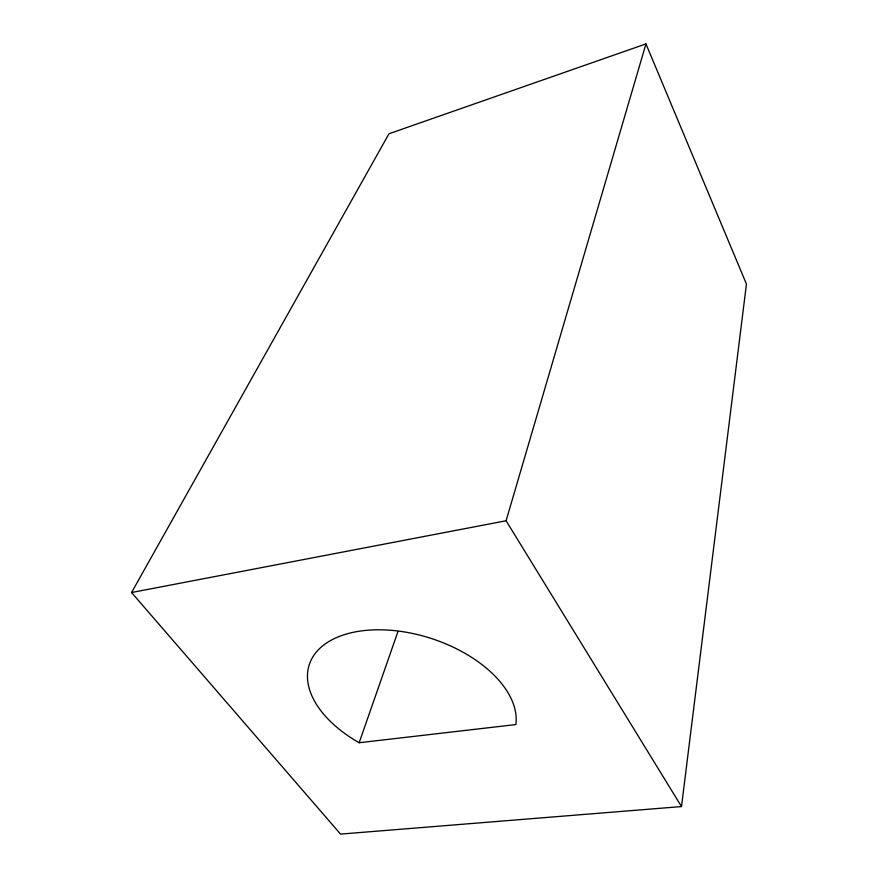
<?xml version="1.0" encoding="UTF-8"?>
<svg xmlns="http://www.w3.org/2000/svg" width="878" height="878" viewBox="0 0 878 878"><rect width="100%" height="100%" fill="white"/><g stroke="black" fill="none" stroke-linecap="round" stroke-linejoin="round"><path stroke-width="1.32" d="M681.504 806.564L746.443 284.077L645.956 43.9L388.976 133.763L131.557 592.518L340.543 834.1L681.504 806.564L506.09 520.764L645.956 43.9M359.157 742.733A107.807 62.514 17.9 0 1 314.873 653.912A107.807 62.514 17.9 0 1 435.565 639.919A107.807 62.514 17.9 0 1 515.869 724.569L359.157 742.733L397.986 631.458M131.557 592.518L506.09 520.764"/></g></svg>
